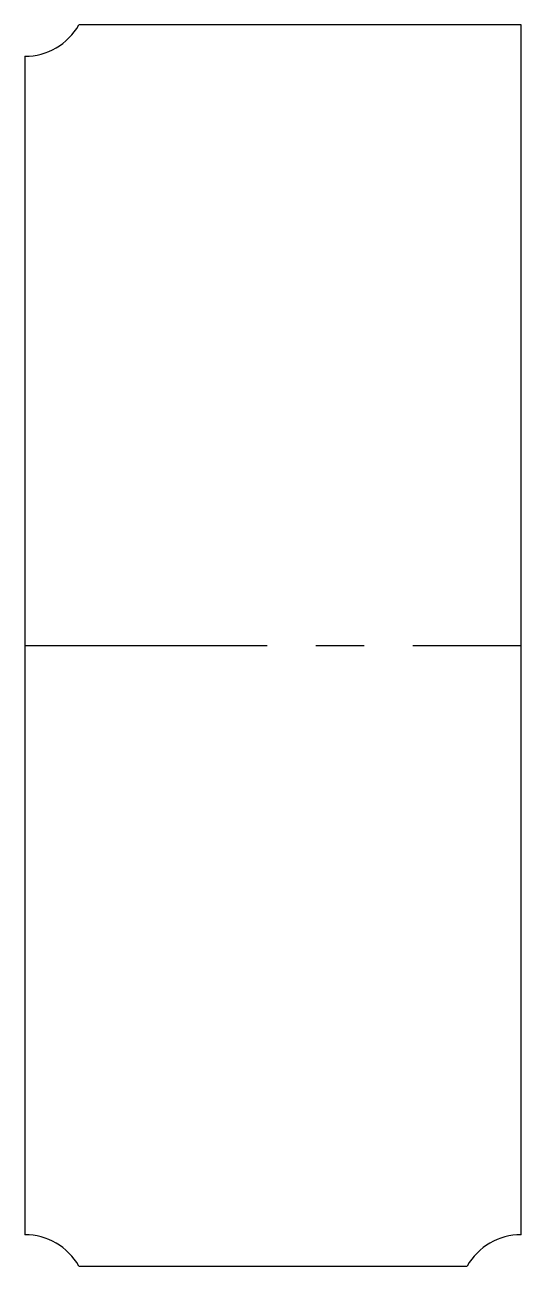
# Model space of a CAD drawing. Header units: millimetres. Extents: x 3 to 29, y 4.6 to 69.7.
import ezdxf

# ---------------------------------------------------------------- set-up
doc = ezdxf.new("R2010")
doc.units = ezdxf.units.MM
doc.linetypes.add('CENTERX2', pattern=[20.32, 12.7, -2.54, 2.54, -2.54])

msp = doc.modelspace()

# ---------------------------------------------------------------- linework, layer by layer
at = {"color": 7, "linetype": 'Continuous', "lineweight": 25}
for p, q in [((29, 69.67), (5.829, 69.67)), ((29, 6.25), (29, 69.67)), ((3, 68.02), (3, 6.25)), ((5.829, 4.6), (26.171, 4.6))]:
    msp.add_line(p, q, dxfattribs=at)
at = {"color": 7, "linetype": 'CENTERX2'}
msp.add_line((3, 37.135), (29, 37.135), dxfattribs=at)
at = {"color": 7, "linetype": 'Continuous', "lineweight": 25}
for centre, start, end in [((3, 71.27), 270, 330.50763), ((3, 3), 29.49237, 90), ((29, 3), 90, 150.50763)]:
    msp.add_arc(centre, 3.25, start, end, dxfattribs=at)

doc.saveas('drawing.dxf')
